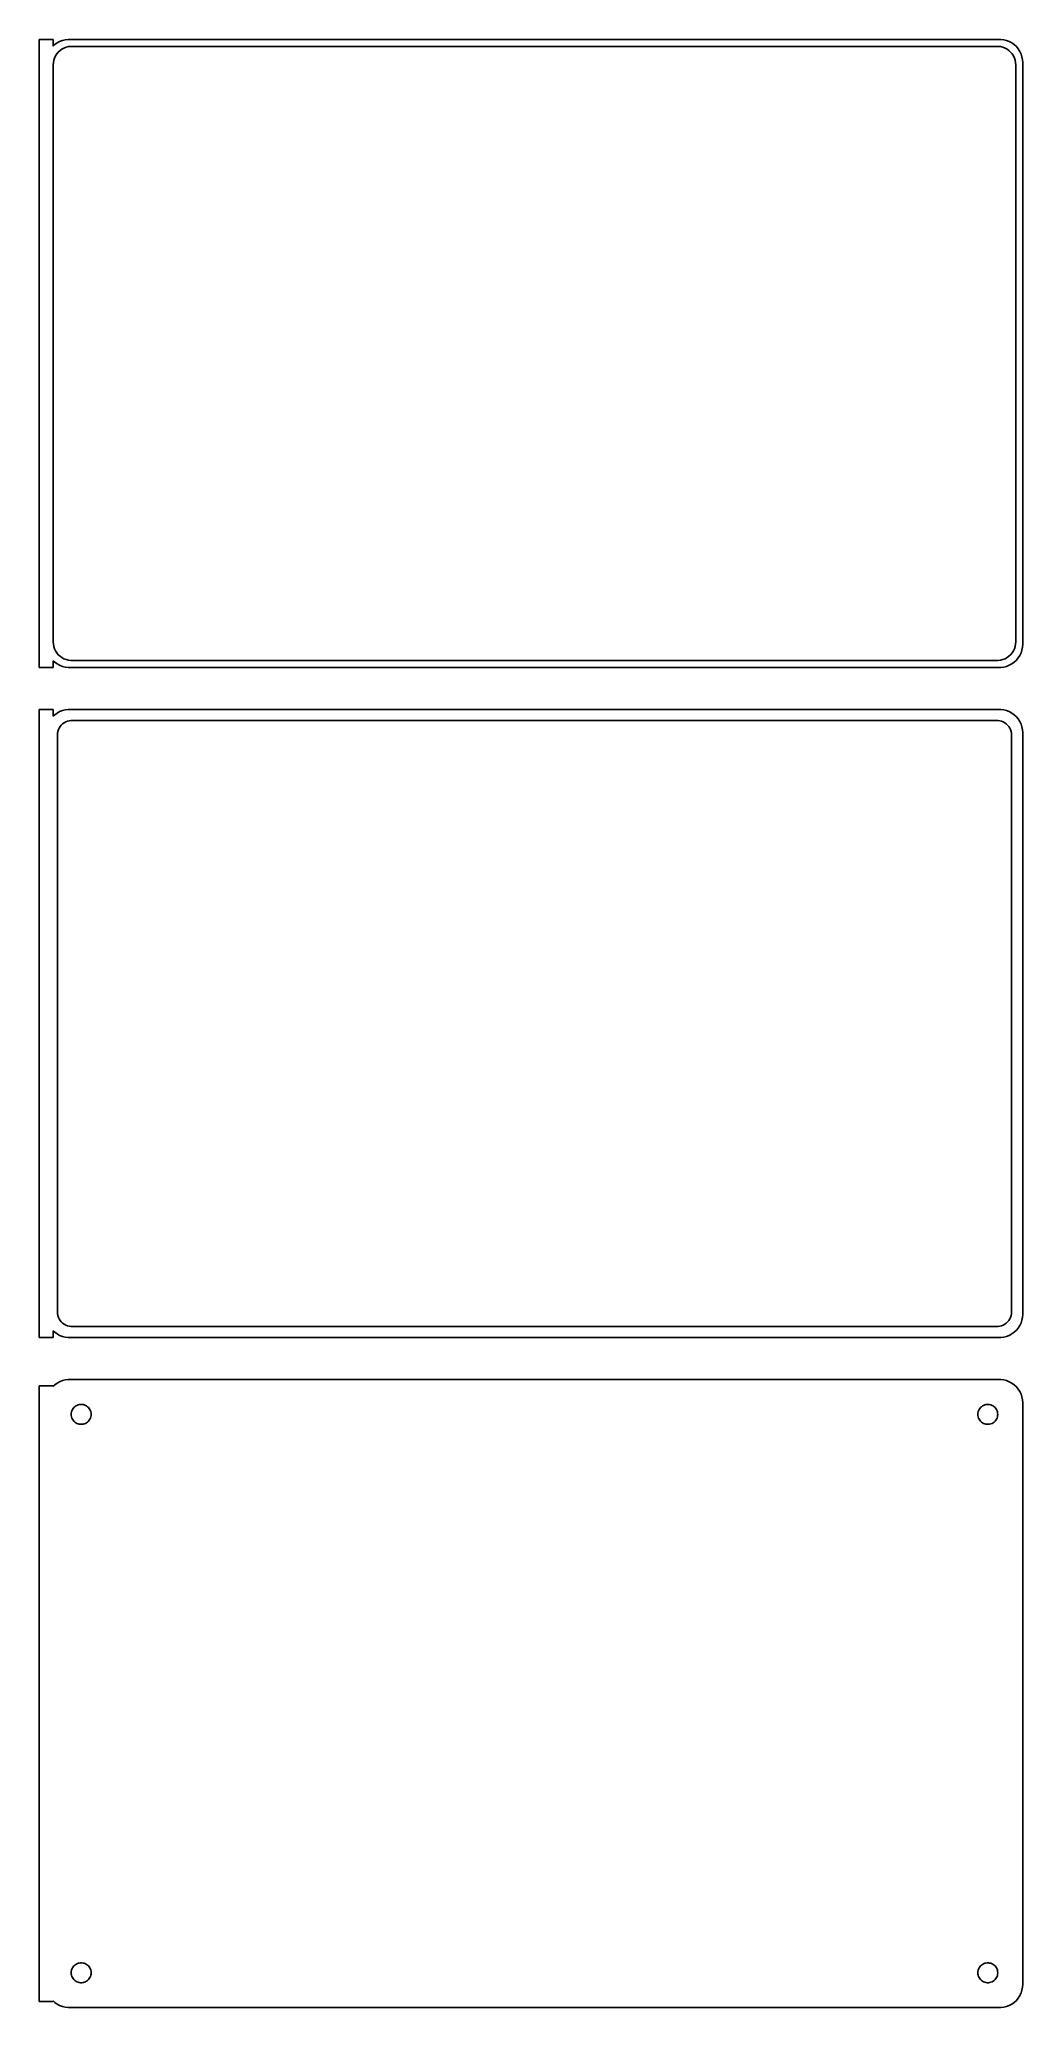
# Model space of a CAD drawing. Header units: metres. Extents: x -106 to 105, y 365 to 787.
import ezdxf

# ---------------------------------------------------------------- set-up
doc = ezdxf.new("R2010")
doc.units = ezdxf.units.M

msp = doc.modelspace()

# ---------------------------------------------------------------- linework, layer by layer
for p, q in [((-103.5, 787.49), (-106.5, 787.49)), ((-106.5, 787.49), (-106.5, 652.51)), ((-103.5, 786.059), (-103.5, 787.49)), ((-102.129, 787.024), (-102.679, 786.722)), ((-101.545, 787.255), (-102.129, 787.024)), ((-100.937, 787.411), (-101.545, 787.255)), ((-100.314, 787.49), (-100.937, 787.411)), ((100.314, 787.49), (-100.314, 787.49)), ((100.937, 787.411), (100.314, 787.49)), ((101.545, 787.255), (100.937, 787.411)), ((102.129, 787.024), (101.545, 787.255)), ((102.679, 786.722), (102.129, 787.024)), ((-103.187, 786.353), (-103.5, 786.059)), ((-103.468, 782.501), (-103.374, 782.995)), ((-103.374, 782.995), (-103.219, 783.472)), ((-103.219, 783.472), (-103.005, 783.927)), ((-102.679, 786.722), (-103.187, 786.353)), ((-103.005, 783.927), (-102.736, 784.351)), ((-102.736, 784.351), (-102.416, 784.738)), ((-102.416, 784.738), (-102.05, 785.082)), ((-102.05, 785.082), (-101.643, 785.377)), ((-101.643, 785.377), (-101.203, 785.619)), ((-101.203, 785.619), (-100.736, 785.804)), ((-100.736, 785.804), (-100.25, 785.929)), ((-100.25, 785.929), (-99.7512, 785.992)), ((-99.7512, 785.992), (99.7512, 785.992)), ((99.7512, 785.992), (100.25, 785.929)), ((100.25, 785.929), (100.736, 785.804)), ((100.736, 785.804), (101.203, 785.619)), ((101.203, 785.619), (101.643, 785.377)), ((101.643, 785.377), (102.05, 785.082)), ((102.05, 785.082), (102.416, 784.738)), ((102.416, 784.738), (102.736, 784.351)), ((103.187, 786.353), (102.679, 786.722)), ((102.736, 784.351), (103.005, 783.927)), ((103.005, 783.927), (103.219, 783.472)), ((103.645, 785.923), (103.187, 786.353)), ((103.219, 783.472), (103.374, 782.995)), ((103.374, 782.995), (103.468, 782.501)), ((104.045, 785.439), (103.645, 785.923)), ((104.382, 784.909), (104.045, 785.439)), ((104.649, 784.341), (104.382, 784.909)), ((104.843, 783.743), (104.649, 784.341)), ((104.961, 783.127), (104.843, 783.743)), ((105, 782.5), (104.961, 783.127)), ((-103.5, 782), (-103.468, 782.501)), ((-103.5, 658), (-103.5, 782)), ((103.468, 782.501), (103.5, 782)), ((103.5, 782), (103.5, 658)), ((105, 657.5), (105, 782.5)), ((-103.468, 657.499), (-103.5, 658)), ((-103.374, 657.005), (-103.468, 657.499)), ((-103.219, 656.528), (-103.374, 657.005)), ((-103.005, 656.073), (-103.219, 656.528)), ((-102.736, 655.649), (-103.005, 656.073)), ((-102.416, 655.262), (-102.736, 655.649)), ((102.736, 655.649), (102.416, 655.262)), ((103.005, 656.073), (102.736, 655.649)), ((103.219, 656.528), (103.005, 656.073)), ((103.374, 657.005), (103.219, 656.528)), ((103.468, 657.499), (103.374, 657.005)), ((103.5, 658), (103.468, 657.499)), ((104.382, 655.091), (104.649, 655.659)), ((104.649, 655.659), (104.843, 656.257)), ((104.843, 656.257), (104.961, 656.873)), ((104.961, 656.873), (105, 657.5)), ((-106.5, 652.51), (-103.5, 652.51)), ((-103.5, 653.941), (-103.187, 653.647)), ((-103.5, 652.51), (-103.5, 653.941)), ((-103.187, 653.647), (-102.679, 653.278)), ((-102.679, 653.278), (-102.129, 652.976)), ((-102.05, 654.918), (-102.416, 655.262)), ((-102.129, 652.976), (-101.545, 652.745)), ((-101.643, 654.623), (-102.05, 654.918)), ((-101.203, 654.381), (-101.643, 654.623)), ((-101.545, 652.745), (-100.937, 652.589)), ((-100.736, 654.196), (-101.203, 654.381)), ((-100.937, 652.589), (-100.314, 652.51)), ((-100.25, 654.071), (-100.736, 654.196)), ((-100.314, 652.51), (100.314, 652.51)), ((-99.7512, 654.008), (-100.25, 654.071)), ((99.7512, 654.008), (-99.7512, 654.008)), ((100.25, 654.071), (99.7512, 654.008)), ((100.736, 654.196), (100.25, 654.071)), ((100.314, 652.51), (100.937, 652.589)), ((101.203, 654.381), (100.736, 654.196)), ((100.937, 652.589), (101.545, 652.745)), ((101.643, 654.623), (101.203, 654.381)), ((101.545, 652.745), (102.129, 652.976)), ((102.05, 654.918), (101.643, 654.623)), ((102.416, 655.262), (102.05, 654.918)), ((102.129, 652.976), (102.679, 653.278)), ((102.679, 653.278), (103.187, 653.647)), ((103.187, 653.647), (103.645, 654.077)), ((103.645, 654.077), (104.045, 654.561)), ((104.045, 654.561), (104.382, 655.091)), ((-103.5, 643.479), (-106.5, 643.479)), ((-106.5, 643.479), (-106.5, 508.521)), ((-103.5, 642.059), (-103.5, 643.479)), ((-102.129, 643.024), (-102.679, 642.722)), ((-101.545, 643.255), (-102.129, 643.024)), ((-100.937, 643.411), (-101.545, 643.255)), ((-100.314, 643.49), (-100.937, 643.411)), ((100.314, 643.49), (-100.314, 643.49)), ((100.937, 643.411), (100.314, 643.49)), ((101.545, 643.255), (100.937, 643.411)), ((102.129, 643.024), (101.545, 643.255)), ((102.679, 642.722), (102.129, 643.024)), ((-103.187, 642.353), (-103.5, 642.059)), ((-102.679, 642.722), (-103.187, 642.353)), ((-102.588, 638.39), (-102.515, 638.774)), ((-102.515, 638.774), (-102.394, 639.146)), ((-102.394, 639.146), (-102.228, 639.5)), ((-102.228, 639.5), (-102.018, 639.83)), ((-102.018, 639.83), (-101.769, 640.131)), ((-101.769, 640.131), (-101.484, 640.399)), ((-101.484, 640.399), (-101.168, 640.628)), ((-101.168, 640.628), (-100.825, 640.817)), ((-100.825, 640.817), (-100.462, 640.961)), ((-100.462, 640.961), (-100.083, 641.058)), ((-100.083, 641.058), (-99.6955, 641.107)), ((-99.6955, 641.107), (99.6955, 641.107)), ((99.6955, 641.107), (100.083, 641.058)), ((100.083, 641.058), (100.462, 640.961)), ((100.462, 640.961), (100.825, 640.817)), ((100.825, 640.817), (101.168, 640.628)), ((101.168, 640.628), (101.484, 640.399)), ((101.484, 640.399), (101.769, 640.131)), ((101.769, 640.131), (102.018, 639.83)), ((102.018, 639.83), (102.228, 639.5)), ((102.228, 639.5), (102.394, 639.146)), ((102.394, 639.146), (102.515, 638.774)), ((102.515, 638.774), (102.588, 638.39)), ((103.187, 642.353), (102.679, 642.722)), ((103.645, 641.923), (103.187, 642.353)), ((104.045, 641.439), (103.645, 641.923)), ((104.382, 640.909), (104.045, 641.439)), ((104.649, 640.341), (104.382, 640.909)), ((104.843, 639.743), (104.649, 640.341)), ((104.961, 639.127), (104.843, 639.743)), ((105, 638.5), (104.961, 639.127)), ((-102.613, 638), (-102.588, 638.39)), ((-102.613, 514), (-102.613, 638)), ((102.588, 638.39), (102.613, 638)), ((102.613, 638), (102.613, 514)), ((105, 513.5), (105, 638.5)), ((-102.588, 513.61), (-102.613, 514)), ((-102.515, 513.226), (-102.588, 513.61)), ((-102.394, 512.854), (-102.515, 513.226)), ((-102.228, 512.5), (-102.394, 512.854)), ((-102.018, 512.17), (-102.228, 512.5)), ((-101.769, 511.869), (-102.018, 512.17)), ((-101.484, 511.601), (-101.769, 511.869)), ((101.769, 511.869), (101.484, 511.601)), ((102.018, 512.17), (101.769, 511.869)), ((102.228, 512.5), (102.018, 512.17)), ((102.394, 512.854), (102.228, 512.5)), ((102.515, 513.226), (102.394, 512.854)), ((102.588, 513.61), (102.515, 513.226)), ((102.613, 514), (102.588, 513.61)), ((104.649, 511.659), (104.843, 512.257)), ((104.843, 512.257), (104.961, 512.873)), ((104.961, 512.873), (105, 513.5)), ((-106.5, 508.521), (-103.5, 508.521)), ((-103.5, 508.521), (-103.5, 509.941)), ((-103.5, 509.941), (-103.187, 509.647)), ((-103.187, 509.647), (-102.679, 509.278)), ((-102.679, 509.278), (-102.129, 508.976)), ((-102.129, 508.976), (-101.545, 508.745)), ((-101.545, 508.745), (-100.937, 508.589)), ((-101.168, 511.372), (-101.484, 511.601)), ((-100.825, 511.183), (-101.168, 511.372)), ((-100.937, 508.589), (-100.314, 508.51)), ((-100.462, 511.039), (-100.825, 511.183)), ((-100.083, 510.942), (-100.462, 511.039)), ((-100.314, 508.51), (100.314, 508.51)), ((-99.6955, 510.893), (-100.083, 510.942)), ((99.6955, 510.893), (-99.6955, 510.893)), ((100.083, 510.942), (99.6955, 510.893)), ((100.462, 511.039), (100.083, 510.942)), ((100.314, 508.51), (100.937, 508.589)), ((100.825, 511.183), (100.462, 511.039)), ((101.168, 511.372), (100.825, 511.183)), ((100.937, 508.589), (101.545, 508.745)), ((101.484, 511.601), (101.168, 511.372)), ((101.545, 508.745), (102.129, 508.976)), ((102.129, 508.976), (102.679, 509.278)), ((102.679, 509.278), (103.187, 509.647)), ((103.187, 509.647), (103.645, 510.077)), ((103.645, 510.077), (104.045, 510.561)), ((104.045, 510.561), (104.382, 511.091)), ((104.382, 511.091), (104.649, 511.659)), ((-101.545, 499.255), (-102.129, 499.024)), ((-100.937, 499.411), (-101.545, 499.255)), ((-100.314, 499.49), (-100.937, 499.411)), ((100.314, 499.49), (-100.314, 499.49)), ((100.937, 499.411), (100.314, 499.49)), ((101.545, 499.255), (100.937, 499.411)), ((102.129, 499.024), (101.545, 499.255)), ((-103.5, 498.153), (-106.5, 498.153)), ((-106.5, 498.153), (-106.5, 365.847)), ((-103.187, 498.353), (-103.5, 498.059)), ((-103.5, 498.059), (-103.5, 498.153)), ((-102.679, 498.722), (-103.187, 498.353)), ((-102.129, 499.024), (-102.679, 498.722)), ((102.679, 498.722), (102.129, 499.024)), ((103.187, 498.353), (102.679, 498.722)), ((103.645, 497.923), (103.187, 498.353)), ((104.045, 497.439), (103.645, 497.923)), ((104.382, 496.909), (104.045, 497.439)), ((104.649, 496.341), (104.382, 496.909)), ((104.843, 495.743), (104.649, 496.341)), ((104.961, 495.127), (104.843, 495.743)), ((105, 494.5), (104.961, 495.127)), ((-99.6353, 492), (-99.6185, 492.268)), ((-99.6185, 491.732), (-99.6353, 492)), ((-99.6185, 492.268), (-99.5682, 492.531)), ((-99.5682, 491.469), (-99.6185, 491.732)), ((-99.5682, 492.531), (-99.4853, 492.786)), ((-99.4853, 491.214), (-99.5682, 491.469)), ((-99.4853, 492.786), (-99.3712, 493.029)), ((-99.3712, 490.971), (-99.4853, 491.214)), ((-99.3712, 493.029), (-99.2275, 493.255)), ((-99.2275, 490.745), (-99.3712, 490.971)), ((-99.2275, 493.255), (-99.0566, 493.462)), ((-99.0566, 490.538), (-99.2275, 490.745)), ((-99.0566, 493.462), (-98.8611, 493.645)), ((-98.8611, 493.645), (-98.6441, 493.803)), ((-98.6441, 493.803), (-98.4092, 493.932)), ((-98.4092, 493.932), (-98.1598, 494.031)), ((-98.1598, 494.031), (-97.9001, 494.097)), ((-97.9001, 494.097), (-97.6341, 494.131)), ((-97.6341, 494.131), (-97.3659, 494.131)), ((-97.3659, 494.131), (-97.0999, 494.097)), ((-97.0999, 494.097), (-96.8401, 494.031)), ((-96.8401, 494.031), (-96.5908, 493.932)), ((-96.5908, 493.932), (-96.3559, 493.803)), ((-96.3559, 493.803), (-96.1389, 493.645)), ((-96.1389, 493.645), (-95.9434, 493.462)), ((-95.9434, 493.462), (-95.7725, 493.255)), ((-95.7725, 490.745), (-95.9434, 490.538)), ((-95.7725, 493.255), (-95.6288, 493.029)), ((-95.6288, 490.971), (-95.7725, 490.745)), ((-95.6288, 493.029), (-95.5146, 492.786)), ((-95.5146, 491.214), (-95.6288, 490.971)), ((-95.5146, 492.786), (-95.4318, 492.531)), ((-95.4318, 491.469), (-95.5146, 491.214)), ((-95.4318, 492.531), (-95.3815, 492.268)), ((-95.3815, 491.732), (-95.4318, 491.469)), ((-95.3815, 492.268), (-95.3647, 492)), ((-95.3647, 492), (-95.3815, 491.732)), ((95.3647, 492), (95.3815, 492.268)), ((95.3815, 491.732), (95.3647, 492)), ((95.3815, 492.268), (95.4318, 492.531)), ((95.4318, 491.469), (95.3815, 491.732)), ((95.4318, 492.531), (95.5146, 492.786)), ((95.5146, 491.214), (95.4318, 491.469)), ((95.5146, 492.786), (95.6288, 493.029)), ((95.6288, 490.971), (95.5146, 491.214)), ((95.6288, 493.029), (95.7725, 493.255)), ((95.7725, 490.745), (95.6288, 490.971)), ((95.7725, 493.255), (95.9434, 493.462)), ((95.9434, 490.538), (95.7725, 490.745)), ((95.9434, 493.462), (96.1389, 493.645)), ((96.1389, 493.645), (96.3559, 493.803)), ((96.3559, 493.803), (96.5908, 493.932)), ((96.5908, 493.932), (96.8401, 494.031)), ((96.8401, 494.031), (97.0999, 494.097)), ((97.0999, 494.097), (97.3659, 494.131)), ((97.3659, 494.131), (97.6341, 494.131)), ((97.6341, 494.131), (97.9001, 494.097)), ((97.9001, 494.097), (98.1598, 494.031)), ((98.1598, 494.031), (98.4092, 493.932)), ((98.4092, 493.932), (98.6441, 493.803)), ((98.6441, 493.803), (98.8611, 493.645)), ((98.8611, 493.645), (99.0566, 493.462)), ((99.0566, 493.462), (99.2275, 493.255)), ((99.2275, 490.745), (99.0566, 490.538)), ((99.2275, 493.255), (99.3712, 493.029)), ((99.3712, 490.971), (99.2275, 490.745)), ((99.3712, 493.029), (99.4853, 492.786)), ((99.4853, 491.214), (99.3712, 490.971)), ((99.4853, 492.786), (99.5682, 492.531)), ((99.5682, 491.469), (99.4853, 491.214)), ((99.5682, 492.531), (99.6185, 492.268)), ((99.6185, 491.732), (99.5682, 491.469)), ((99.6185, 492.268), (99.6353, 492)), ((99.6353, 492), (99.6185, 491.732)), ((105, 369.5), (105, 494.5)), ((-98.8611, 490.355), (-99.0566, 490.538)), ((-98.6441, 490.197), (-98.8611, 490.355)), ((-98.4092, 490.068), (-98.6441, 490.197)), ((-98.1598, 489.969), (-98.4092, 490.068)), ((-97.9001, 489.903), (-98.1598, 489.969)), ((-97.6341, 489.869), (-97.9001, 489.903)), ((-97.3659, 489.869), (-97.6341, 489.869)), ((-97.0999, 489.903), (-97.3659, 489.869)), ((-96.8401, 489.969), (-97.0999, 489.903)), ((-96.5908, 490.068), (-96.8401, 489.969)), ((-96.3559, 490.197), (-96.5908, 490.068)), ((-96.1389, 490.355), (-96.3559, 490.197)), ((-95.9434, 490.538), (-96.1389, 490.355)), ((96.1389, 490.355), (95.9434, 490.538)), ((96.3559, 490.197), (96.1389, 490.355)), ((96.5908, 490.068), (96.3559, 490.197)), ((96.8401, 489.969), (96.5908, 490.068)), ((97.0999, 489.903), (96.8401, 489.969)), ((97.3659, 489.869), (97.0999, 489.903)), ((97.6341, 489.869), (97.3659, 489.869)), ((97.9001, 489.903), (97.6341, 489.869)), ((98.1598, 489.969), (97.9001, 489.903)), ((98.4092, 490.068), (98.1598, 489.969)), ((98.6441, 490.197), (98.4092, 490.068)), ((98.8611, 490.355), (98.6441, 490.197)), ((99.0566, 490.538), (98.8611, 490.355)), ((-99.6353, 372), (-99.6185, 372.268)), ((-99.6185, 372.268), (-99.5682, 372.531)), ((-99.5682, 372.531), (-99.4853, 372.786)), ((-99.4853, 372.786), (-99.3712, 373.029)), ((-99.3712, 373.029), (-99.2275, 373.255)), ((-99.2275, 373.255), (-99.0566, 373.462)), ((-99.0566, 373.462), (-98.8611, 373.645)), ((-98.8611, 373.645), (-98.6441, 373.803)), ((-98.6441, 373.803), (-98.4092, 373.932)), ((-98.4092, 373.932), (-98.1598, 374.031)), ((-98.1598, 374.031), (-97.9001, 374.097)), ((-97.9001, 374.097), (-97.6341, 374.131)), ((-97.6341, 374.131), (-97.3659, 374.131)), ((-97.3659, 374.131), (-97.0999, 374.097)), ((-97.0999, 374.097), (-96.8401, 374.031)), ((-96.8401, 374.031), (-96.5908, 373.932)), ((-96.5908, 373.932), (-96.3559, 373.803)), ((-96.3559, 373.803), (-96.1389, 373.645)), ((-96.1389, 373.645), (-95.9434, 373.462)), ((-95.9434, 373.462), (-95.7725, 373.255)), ((-95.7725, 373.255), (-95.6288, 373.029)), ((-95.6288, 373.029), (-95.5146, 372.786)), ((-95.5146, 372.786), (-95.4318, 372.531)), ((-95.4318, 372.531), (-95.3815, 372.268)), ((-95.3815, 372.268), (-95.3647, 372)), ((95.3647, 372), (95.3815, 372.268)), ((95.3815, 372.268), (95.4318, 372.531)), ((95.4318, 372.531), (95.5146, 372.786)), ((95.5146, 372.786), (95.6288, 373.029)), ((95.6288, 373.029), (95.7725, 373.255)), ((95.7725, 373.255), (95.9434, 373.462)), ((95.9434, 373.462), (96.1389, 373.645)), ((96.1389, 373.645), (96.3559, 373.803)), ((96.3559, 373.803), (96.5908, 373.932)), ((96.5908, 373.932), (96.8401, 374.031)), ((96.8401, 374.031), (97.0999, 374.097)), ((97.0999, 374.097), (97.3659, 374.131)), ((97.3659, 374.131), (97.6341, 374.131)), ((97.6341, 374.131), (97.9001, 374.097)), ((97.9001, 374.097), (98.1598, 374.031)), ((98.1598, 374.031), (98.4092, 373.932)), ((98.4092, 373.932), (98.6441, 373.803)), ((98.6441, 373.803), (98.8611, 373.645)), ((98.8611, 373.645), (99.0566, 373.462)), ((99.0566, 373.462), (99.2275, 373.255)), ((99.2275, 373.255), (99.3712, 373.029)), ((99.3712, 373.029), (99.4853, 372.786)), ((99.4853, 372.786), (99.5682, 372.531)), ((99.5682, 372.531), (99.6185, 372.268)), ((99.6185, 372.268), (99.6353, 372)), ((-99.6185, 371.732), (-99.6353, 372)), ((-99.5682, 371.469), (-99.6185, 371.732)), ((-99.4853, 371.214), (-99.5682, 371.469)), ((-99.3712, 370.971), (-99.4853, 371.214)), ((-99.2275, 370.745), (-99.3712, 370.971)), ((-99.0566, 370.538), (-99.2275, 370.745)), ((-98.8611, 370.355), (-99.0566, 370.538)), ((-98.6441, 370.197), (-98.8611, 370.355)), ((-98.4092, 370.068), (-98.6441, 370.197)), ((-98.1598, 369.969), (-98.4092, 370.068)), ((-97.9001, 369.903), (-98.1598, 369.969)), ((-97.6341, 369.869), (-97.9001, 369.903)), ((-97.3659, 369.869), (-97.6341, 369.869)), ((-97.0999, 369.903), (-97.3659, 369.869)), ((-96.8401, 369.969), (-97.0999, 369.903)), ((-96.5908, 370.068), (-96.8401, 369.969)), ((-96.3559, 370.197), (-96.5908, 370.068)), ((-96.1389, 370.355), (-96.3559, 370.197)), ((-95.9434, 370.538), (-96.1389, 370.355)), ((-95.7725, 370.745), (-95.9434, 370.538)), ((-95.6288, 370.971), (-95.7725, 370.745)), ((-95.5146, 371.214), (-95.6288, 370.971)), ((-95.4318, 371.469), (-95.5146, 371.214)), ((-95.3815, 371.732), (-95.4318, 371.469)), ((-95.3647, 372), (-95.3815, 371.732)), ((95.3815, 371.732), (95.3647, 372)), ((95.4318, 371.469), (95.3815, 371.732)), ((95.5146, 371.214), (95.4318, 371.469)), ((95.6288, 370.971), (95.5146, 371.214)), ((95.7725, 370.745), (95.6288, 370.971)), ((95.9434, 370.538), (95.7725, 370.745)), ((96.1389, 370.355), (95.9434, 370.538)), ((96.3559, 370.197), (96.1389, 370.355)), ((96.5908, 370.068), (96.3559, 370.197)), ((96.8401, 369.969), (96.5908, 370.068)), ((97.0999, 369.903), (96.8401, 369.969)), ((97.3659, 369.869), (97.0999, 369.903)), ((97.6341, 369.869), (97.3659, 369.869)), ((97.9001, 369.903), (97.6341, 369.869)), ((98.1598, 369.969), (97.9001, 369.903)), ((98.4092, 370.068), (98.1598, 369.969)), ((98.6441, 370.197), (98.4092, 370.068)), ((98.8611, 370.355), (98.6441, 370.197)), ((99.0566, 370.538), (98.8611, 370.355)), ((99.2275, 370.745), (99.0566, 370.538)), ((99.3712, 370.971), (99.2275, 370.745)), ((99.4853, 371.214), (99.3712, 370.971)), ((99.5682, 371.469), (99.4853, 371.214)), ((99.6185, 371.732), (99.5682, 371.469)), ((99.6353, 372), (99.6185, 371.732)), ((104.649, 367.659), (104.843, 368.257)), ((104.843, 368.257), (104.961, 368.873)), ((104.961, 368.873), (105, 369.5)), ((-106.5, 365.847), (-103.5, 365.847)), ((-103.5, 365.847), (-103.5, 365.941)), ((-103.5, 365.941), (-103.187, 365.647)), ((-103.187, 365.647), (-102.679, 365.278)), ((-102.679, 365.278), (-102.129, 364.976)), ((-102.129, 364.976), (-101.545, 364.745)), ((-101.545, 364.745), (-100.937, 364.589)), ((-100.937, 364.589), (-100.314, 364.51)), ((-100.314, 364.51), (100.314, 364.51)), ((100.314, 364.51), (100.937, 364.589)), ((100.937, 364.589), (101.545, 364.745)), ((101.545, 364.745), (102.129, 364.976)), ((102.129, 364.976), (102.679, 365.278)), ((102.679, 365.278), (103.187, 365.647)), ((103.187, 365.647), (103.645, 366.077)), ((103.645, 366.077), (104.045, 366.561)), ((104.045, 366.561), (104.382, 367.091)), ((104.382, 367.091), (104.649, 367.659))]:
    msp.add_line(p, q)

doc.saveas('drawing.dxf')
